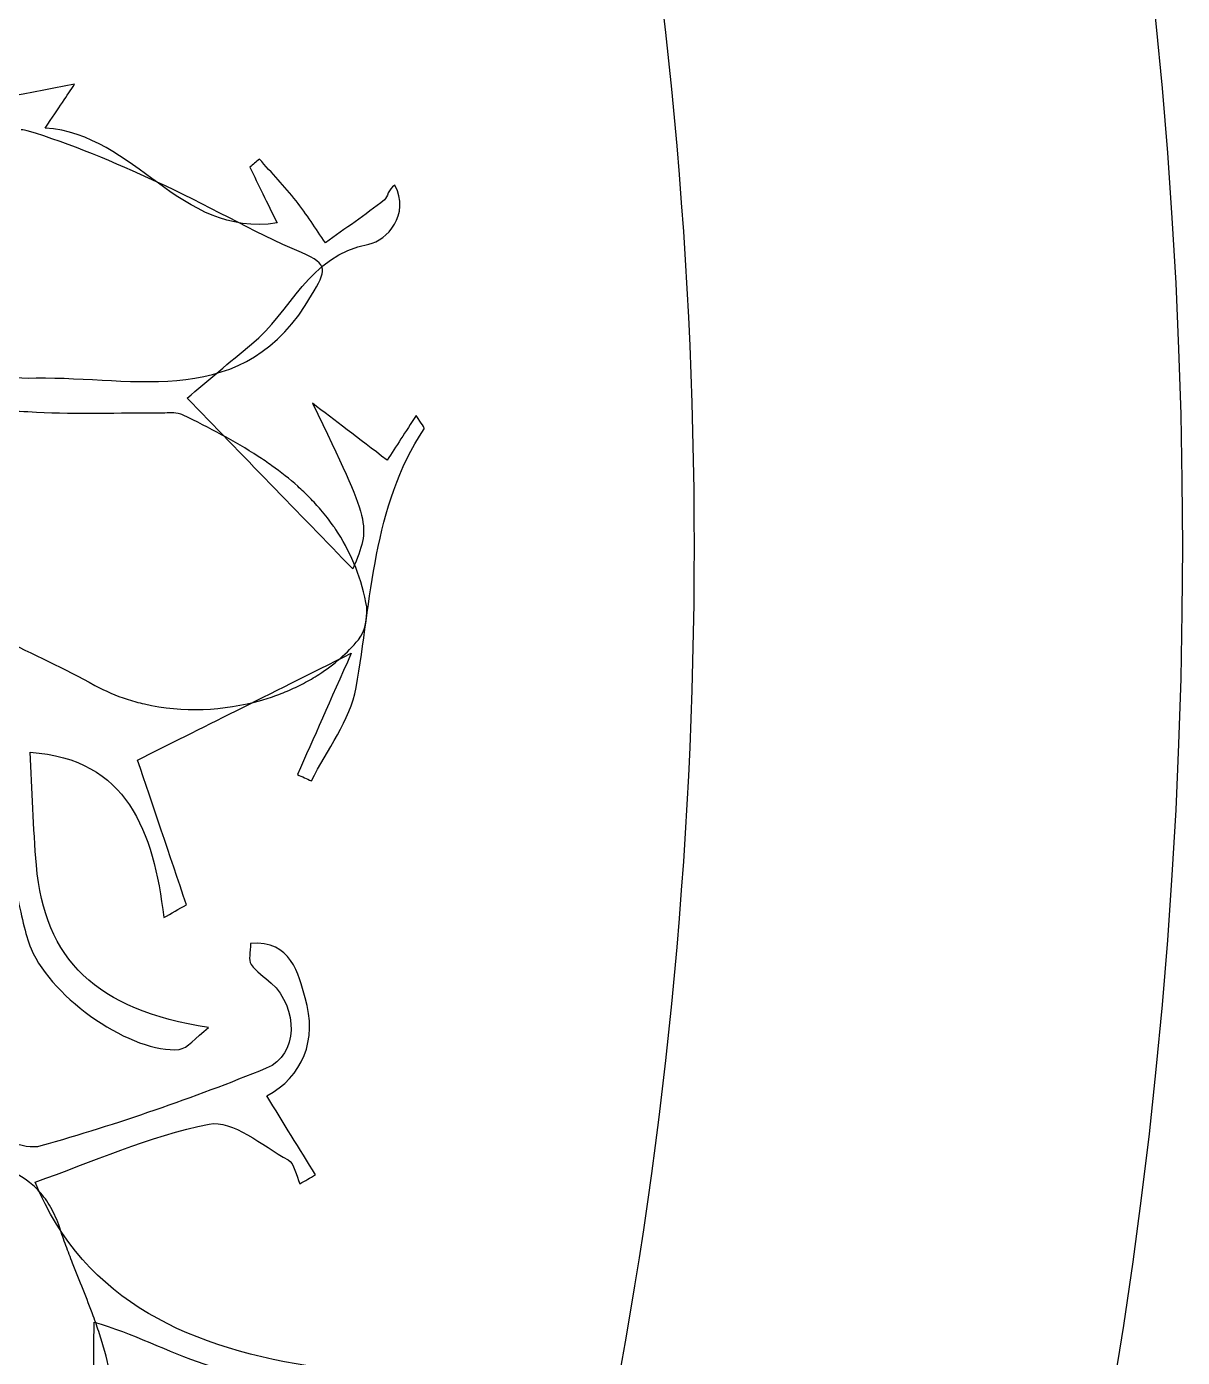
# Model space of a CAD drawing. Extents: x 0 to 430, y 0 to 430.
# Drawn here: x 381.3 to 429.9, y 180.9 to 236.8 of the extents above; entities that cross this region are included whole.
import ezdxf

# ---------------------------------------------------------------- set-up
doc = ezdxf.new("R2010")
doc.units = 0
doc.layers.add('Calque_1', color=7, linetype='CONTINUOUS')

msp = doc.modelspace()

# ---------------------------------------------------------------- linework, layer by layer
at = {"layer": 'Calque_1', "color": 7}
msp.add_lwpolyline([(429.85545, 214.99998)], close=True, dxfattribs=at)
for points in [[(382.72085, 186.3869), (382.72085, 186.38742)], [(382.98025, 185.64018), (382.98025, 185.6407)]]:
    msp.add_lwpolyline(points, dxfattribs=at)
for points in [[(215, 429.85545), (333.66139, 429.85544), (429.85545, 333.66137), (429.85545, 214.99998)], [(409.36881, 214.99871), (409.36881, 266.53832), (388.89064, 315.96751), (352.43947, 352.41151)], [(383.34755, 234.40899), (381.02115, 233.96841), (378.79345, 233.5467), (376.46187, 233.10531)], [(382.10925, 232.57257), (382.71135, 233.46548), (383.02565, 233.93149), (383.34755, 234.40899)], [(381.35985, 232.46106), (381.28685, 232.48326), (381.20195, 232.49646), (381.10975, 232.50186)], [(391.85035, 228.58524), (387.70875, 227.97402), (385.94005, 232.31332), (382.10925, 232.57257)], [(386.78125, 230.3201), (385.01425, 231.12851), (383.21415, 231.8996), (381.35985, 232.46106)], [(391.10335, 231.27053), (390.97015, 231.15567), (390.83695, 231.04108), (390.70365, 230.9265)], [(390.70365, 230.9265), (391.06415, 230.19029), (391.42495, 229.45381), (391.85035, 228.58524)], [(392.64385, 229.51425), (392.16105, 230.12384), (391.61915, 230.68693), (391.10335, 231.27053)], [(392.86825, 227.34044), (390.79285, 228.22432), (388.83525, 229.38042), (386.78125, 230.3201)], [(395.69785, 227.69507), (396.45885, 227.83864), (397.44215, 228.95554), (396.79445, 230.1676)], [(396.79445, 230.1676), (396.49165, 230.01117), (396.50555, 229.67424), (396.35025, 229.55199)], [(393.87645, 227.75386), (393.46795, 228.34267), (393.08785, 228.95362), (392.64385, 229.51425)], [(396.35025, 229.55199), (395.54965, 228.92244), (394.70555, 228.34786), (393.87645, 227.75386)], [(390.77485, 223.49142), (392.43565, 224.84432), (393.15185, 227.21456), (395.69785, 227.69507)], [(393.29925, 225.55709), (393.89255, 226.59357), (394.05775, 226.83395), (392.86825, 227.34044)], [(381.73035, 222.07616), (385.88015, 222.15306), (390.50185, 220.67029), (393.29925, 225.55709)], [(388.06985, 221.23248), (388.93965, 221.96021), (389.84835, 222.73661), (390.77485, 223.49142)], [(376.88619, 222.56192), (378.51345, 222.38771), (380.12555, 222.04662), (381.73035, 222.07616)], [(395.02665, 214.05501), (392.75575, 216.39791), (390.34375, 218.88657), (388.06985, 221.23248)], [(396.46725, 218.62403), (395.22575, 219.57109), (394.27855, 220.29362), (393.33125, 221.01615)], [(393.33125, 221.01615), (395.79605, 215.91686), (395.79605, 215.91686), (395.02665, 214.05501)], [(381.74205, 220.63296), (381.27125, 220.66016), (380.80355, 220.67506), (380.33805, 220.67686)], [(386.95005, 220.60096), (385.21375, 220.61166), (383.47275, 220.53326), (381.74205, 220.63296)], [(387.68905, 220.58756), (387.45765, 220.62856), (387.19085, 220.59956), (386.95005, 220.60096)], [(387.90655, 220.51986), (387.83955, 220.55276), (387.76615, 220.57386), (387.68905, 220.58756)], [(391.05155, 218.7856), (390.06665, 219.42681), (388.99565, 219.98367), (387.90655, 220.51986)], [(397.69025, 220.50693), (397.23975, 219.81312), (396.83355, 219.18795), (396.46725, 218.62403)], [(398.02155, 219.94357), (398.04955, 219.98597), (397.91265, 220.13637), (397.69025, 220.50693)], [(395.16505, 209.07304), (395.82835, 212.78279), (395.84205, 216.63474), (398.02155, 219.94357)], [(391.63145, 218.39027), (391.44185, 218.52577), (391.24855, 218.65736), (391.05155, 218.7856)], [(392.71665, 217.52624), (392.37365, 217.83237), (392.01055, 218.11928), (391.63145, 218.39027)], [(393.21475, 217.05185), (393.05405, 217.21514), (392.88795, 217.37326), (392.71665, 217.52624)], [(393.45765, 216.78779), (393.37665, 216.87599), (393.29855, 216.96669), (393.21475, 217.05185)], [(393.67985, 216.54542), (393.60885, 216.62902), (393.53165, 216.70689), (393.45765, 216.78779)], [(394.22555, 215.83487), (394.05455, 216.08189), (393.87275, 216.31934), (393.67985, 216.54542)], [(394.30755, 215.71757), (394.28055, 215.75727), (394.25255, 215.79567), (394.22555, 215.83487)], [(395.58025, 212.6516), (395.33025, 213.83981), (394.88945, 214.84637), (394.30755, 215.71757)], [(429.85545, 215.00007), (429.85545, 96.33865), (333.66142, 0.14454), (215, 0.14453)], [(352.43947, 77.58643), (388.89064, 114.03046), (409.36881, 163.4591), (409.36881, 214.99871)], [(376.42277, 213.18804), (378.87945, 211.64579), (381.64355, 210.5737), (384.20065, 209.16658)], [(395.26305, 211.08168), (395.56855, 211.44814), (395.68315, 212.1629), (395.58025, 212.6516)], [(393.60625, 209.62957), (394.23195, 210.03417), (394.79385, 210.51911), (395.26305, 211.08168)], [(385.98985, 206.03058), (388.59745, 207.33535), (391.43945, 208.75717), (394.96315, 210.52001)], [(394.96315, 210.52001), (394.06955, 208.50311), (393.38625, 206.96178), (392.70295, 205.42017)], [(392.96035, 209.25181), (393.18205, 209.36866), (393.39765, 209.4947), (393.60625, 209.62957)], [(384.20065, 209.16658), (384.30765, 209.10768), (384.41595, 209.05124), (384.52615, 208.9976)], [(392.27765, 208.92884), (392.39405, 208.97814), (392.50965, 209.02947), (392.62335, 209.08335)], [(392.62335, 209.08335), (392.73715, 209.13725), (392.84945, 209.19339), (392.96035, 209.25181)], [(393.28745, 205.15818), (393.93495, 206.4594), (394.91965, 207.70017), (395.16505, 209.07304)], [(384.52615, 208.9976), (384.96715, 208.78293), (385.43245, 208.61044), (385.91425, 208.47825)], [(385.91425, 208.47825), (386.03465, 208.44525), (386.15575, 208.41475), (386.27805, 208.38675)], [(386.27805, 208.38675), (387.86765, 208.0232), (389.60565, 208.08758), (391.20015, 208.54746)], [(391.20015, 208.54746), (391.44555, 208.61826), (391.68775, 208.69839), (391.92525, 208.78776)], [(391.92525, 208.78776), (392.04385, 208.83236), (392.16145, 208.87956), (392.27765, 208.92884)], [(381.74355, 201.61362), (381.60625, 203.19761), (381.56445, 204.78981), (381.48045, 206.35903)], [(381.48045, 206.35903), (385.56045, 206.08036), (386.65405, 203.04665), (387.08815, 199.41293)], [(388.04115, 199.95305), (387.32965, 202.06076), (386.61845, 204.16846), (385.98985, 206.03058)], [(392.70295, 205.42017), (392.89775, 205.33297), (393.09245, 205.24538), (393.28745, 205.15818)], [(388.97355, 194.80289), (384.24255, 195.52706), (382.08595, 197.65965), (381.74355, 201.61362)], [(380.87835, 200.5145), (381.14125, 199.50345), (381.24215, 198.76615), (381.52145, 198.10433)], [(387.08815, 199.41293), (387.40575, 199.59288), (387.72355, 199.7731), (388.04115, 199.95305)], [(393.03165, 196.04745), (392.74365, 197.03225), (392.44495, 198.46802), (390.73345, 198.33402)], [(381.52145, 198.10433), (382.41205, 195.99444), (385.80715, 193.67861), (387.73935, 193.87962)], [(390.73345, 198.33402), (390.73345, 197.96782), (390.63345, 197.63418), (390.75645, 197.44986)], [(390.75645, 197.44986), (390.96435, 197.13891), (391.31745, 196.92669), (391.60275, 196.66579)], [(391.60275, 196.66579), (392.74125, 195.62411), (392.75135, 193.6392), (391.39575, 193.08758)], [(391.41535, 191.9294), (392.91895, 192.7307), (393.55165, 194.26929), (393.03165, 196.04745)], [(387.73935, 193.87962), (388.08545, 193.91572), (388.38985, 194.35083), (388.97355, 194.80289)], [(391.39575, 193.08758), (388.30725, 191.83095), (385.14025, 190.73512), (381.93425, 189.82389)], [(393.45675, 188.61483), (392.78335, 189.7082), (392.10985, 190.80185), (391.41535, 191.9294)], [(381.93425, 189.82389), (381.19455, 189.61385), (380.03125, 190.22426), (379.30115, 190.77395)], [(381.69015, 188.30908), (384.07125, 189.1432), (386.47235, 190.23492), (388.99135, 190.74031)], [(388.99135, 190.74031), (389.96425, 190.93531), (391.22715, 189.84084), (392.30655, 189.24083)], [(381.58595, 188.18266), (380.91065, 188.77244), (380.06085, 189.05882), (379.15765, 189.22652)], [(392.30655, 189.24083), (392.57625, 189.09096), (392.64595, 188.58174), (392.80795, 188.2377)], [(392.80795, 188.2377), (393.02395, 188.3635), (393.24035, 188.48903), (393.45675, 188.61483)], [(381.86405, 187.91084), (381.77505, 188.00794), (381.68235, 188.09847), (381.58595, 188.18266)], [(393.64325, 180.50699), (388.30005, 181.29571), (383.76925, 183.21498), (381.69015, 188.30908)], [(382.11875, 187.59872), (382.03775, 187.70988), (381.95305, 187.81367), (381.86405, 187.91084)], [(382.34825, 187.24267), (382.27625, 187.3689), (382.19955, 187.48755), (382.11875, 187.59872)], [(382.72085, 186.38742), (382.61695, 186.70664), (382.49195, 186.99019), (382.34825, 187.24267)], [(382.98025, 185.6407), (382.88925, 185.88841), (382.80215, 186.1369), (382.72085, 186.3869)], [(383.26235, 184.89966), (383.16635, 185.14591), (383.07105, 185.39247), (382.98025, 185.64018)], [(384.13155, 182.68429), (383.85905, 183.42546), (383.55215, 184.16043), (383.26235, 184.89966)], [(384.21495, 177.40109), (384.09095, 179.04743), (384.16295, 180.70827), (384.16295, 182.42435)], [(384.39045, 181.94066), (384.30945, 182.18961), (384.22245, 182.43723), (384.13155, 182.68429)], [(384.16295, 182.42435), (387.39055, 181.50027), (390.07205, 179.319), (393.64325, 180.50699)], [(384.79455, 180.42964), (384.69295, 180.94016), (384.55305, 181.44276), (384.39045, 181.94066)]]:
    msp.add_open_spline(points, degree=3, dxfattribs=at)

doc.saveas('drawing.dxf')
